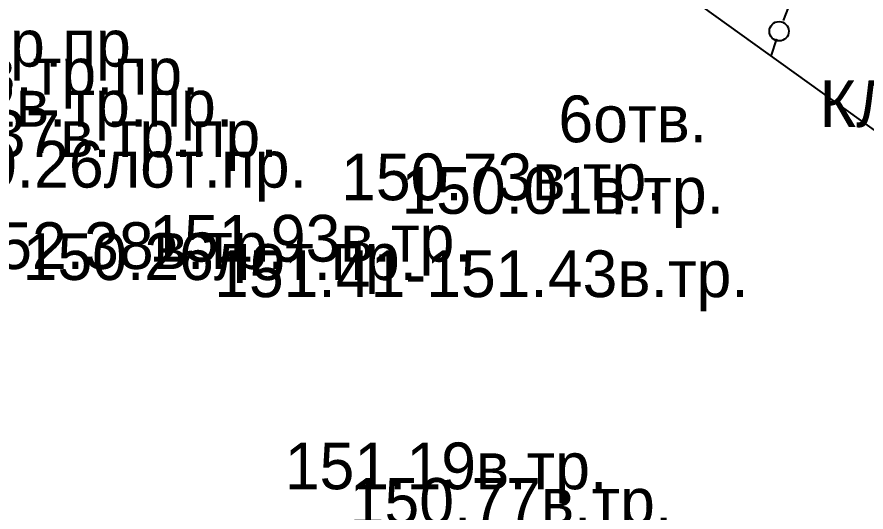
# Model space of a CAD drawing. Header units: metres. Extents: x -2743 to 126, y 13385 to 13916.
# Drawn here: x -1907.39 to -1885.6, y 13611.51 to 13624.22 of the extents above; entities that cross this region are included whole.
import ezdxf

# ---------------------------------------------------------------- set-up
doc = ezdxf.new("R2010")
doc.units = ezdxf.units.M
for name, color, linetype in [('output[1-12]_3_ДЖКХ-24_03233pp$0$Водосток проектный', 7, 'Continuous'), ('output[1-12]_3_ДЖКХ-24_03233pp$0$Газопровод проектный', 7, 'Continuous'), ('output[1-12]_3_ДЖКХ-24_03233tp$0$Горизонтали', 7, 'Continuous'), ('output[1-12]_3_ДЖКХ-24_03233tp$0$Граница улицы', 7, 'Continuous'), ('output[1-12]_3_ДЖКХ-24_03233tp$0$Леса и газоны', 7, 'Continuous'), ('output[1-12]_3_ДЖКХ-24_03233up$0$Газопровод', 7, 'Continuous'), ('output[1-12]_3_ДЖКХ-24_03233up$0$Кабели', 7, 'Continuous'), ('output[1-12]_3_ДЖКХ-24_03233up$0$Кабель связи', 7, 'Continuous'), ('output[1-12]_brd$0$Граница заказа', 7, 'Continuous')]:
    doc.layers.add(name, color=color, linetype=linetype)

msp = doc.modelspace()

# ---------------------------------------------------------------- linework, layer by layer
at = {"layer": 'output[1-12]_3_ДЖКХ-24_03233tp$0$Горизонтали'}
msp.add_circle((-1887.833, 13623.856), 0.25, dxfattribs=at)
at = {"layer": 'output[1-12]_3_ДЖКХ-24_03233tp$0$Граница улицы'}
for points in [[(-1887.394, 13624.999), (-1887.728, 13624.13)], [(-1887.898, 13623.661), (-1888.046, 13623.22)]]:
    msp.add_lwpolyline(points, dxfattribs=at)
at = {"layer": 'output[1-12]_brd$0$Граница заказа'}
msp.add_lwpolyline([(-2346.581, 13797.271), (-2166.599, 13756.435), (-2146.461, 13744.448), (-2137.057, 13735.438), (-2116.083, 13730.556), (-2106.947, 13730.964), (-2106.947, 13685.73), (-2024.861, 13668.702), (-2016.466, 13689.267), (-1943.717, 13663.309), (-1875.376, 13614.096), (-1826.303, 13588.476), (-1816.168, 13541.725), (-1765.892, 13527.485), (-1735.115, 13529.544), (-1686.146, 13524.756), (-1676.411, 13564.262), (-1525.599, 13535.005), (-1412.062, 13512.979), (-1427.758, 13454.715), (-1407.548, 13450.243), (-1398.752, 13489.999), (-1344.683, 13479.798), (-1272.603, 13462.997)], dxfattribs=at)

# ---------------------------------------------------------------- texts
at = {"layer": 'output[1-12]_3_ДЖКХ-24_03233pp$0$Водосток проектный'}
for p in [(-1910.077, 13619.841), (-1907.249, 13617.468)]:
    msp.add_text('150.26лот.пр.', height=1.2, dxfattribs=at).set_placement(p)
at = {"layer": 'output[1-12]_3_ДЖКХ-24_03233pp$0$Газопровод проектный'}
for s, p in [('151.37в.тр.пр.', (-1914.513, 13622.948)), ('152.59в.тр.пр.', (-1913.197, 13622.228)), ('151.22в.тр.пр.', (-1912.331, 13621.405)), ('151.37в.тр.пр.', (-1911.193, 13620.625))]:
    msp.add_text(s, height=1.2, dxfattribs=at).set_placement(p)
at = {"layer": 'output[1-12]_3_ДЖКХ-24_03233tp$0$Леса и газоны'}
msp.add_text('КЛЕН', height=1.2, dxfattribs=at).set_placement((-1886.793, 13621.395))
at = {"layer": 'output[1-12]_3_ДЖКХ-24_03233up$0$Газопровод'}
for s, p in [('150.73в.тр.', (-1899.076, 13619.516)), ('150.01в.тр.', (-1897.527, 13619.167))]:
    msp.add_text(s, height=1.2, dxfattribs=at).set_placement(p)
at = {"layer": 'output[1-12]_3_ДЖКХ-24_03233up$0$Кабели'}
msp.add_text('152.38в.тр.', height=1.2, dxfattribs=at).set_placement((-1908.795, 13617.75))
at = {"layer": 'output[1-12]_3_ДЖКХ-24_03233up$0$Кабель связи'}
for s, p in [('6отв.', (-1893.498, 13621.005)), ('151.93в.тр.', (-1904.002, 13617.94)), ('151.41-151.43в.тр.', (-1902.335, 13617.028)), ('151.19в.тр.', (-1900.521, 13612.094)), ('150.77в.тр.', (-1898.855, 13611.181))]:
    msp.add_text(s, height=1.2, dxfattribs=at).set_placement(p)

doc.saveas('drawing.dxf')
